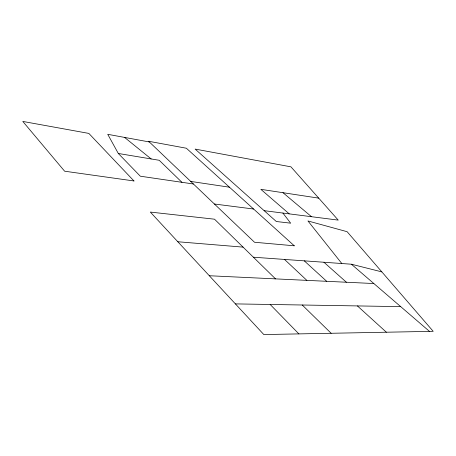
<?xml version="1.0" encoding="UTF-8"?>
<svg xmlns="http://www.w3.org/2000/svg" width="456" height="456" viewBox="0 0 456 456"><rect width="100%" height="100%" fill="white"/><g stroke="black" fill="none" stroke-linecap="round" stroke-linejoin="round"><path stroke-width="0.68" d="M235.404 303.895L400.71 306.637M209.315 275.743L373.846 283.541M253.376 257.207L351.377 264.212L381.843 271.884M177.823 241.754L243.071 247.123M214.405 204.014L253.599 209.025M264.161 210.672L338.227 220.111L290.945 166.839L195.139 149.089L276.308 221.508L290.666 223.178L282.897 213.06M193.412 183.99L140.305 176.198L118.303 153.472L107.741 134.315L149.334 141.964M190.722 181.425L229.465 187.205M318.721 198.138L260.843 189.331L289.229 213.864M118.303 153.472L159.218 160.284L181.933 182.309M124.556 137.404L151.164 158.945M282.982 192.7L311.516 216.708M351.377 264.212L429.495 331.392M323.931 262.251L346.395 282.235M357.413 305.919L386.374 332.219M304.272 260.843L326.69 281.306M284.521 259.435L306.859 280.366M275.538 278.878L214.508 219.194L150.32 212.074L263.825 334.567L433.2 331.318L347.119 231.699L307.954 220.96L341.812 263.528M302.242 305.007L331.153 333.279M270.157 304.471L298.885 333.895M294.274 245.801L254.516 242.256L148.61 141.269L186.356 148.228L294.274 245.801M133.967 180.969L64.615 171.2L22.8 121.433L88.84 133.409L133.967 180.969"/></g></svg>
